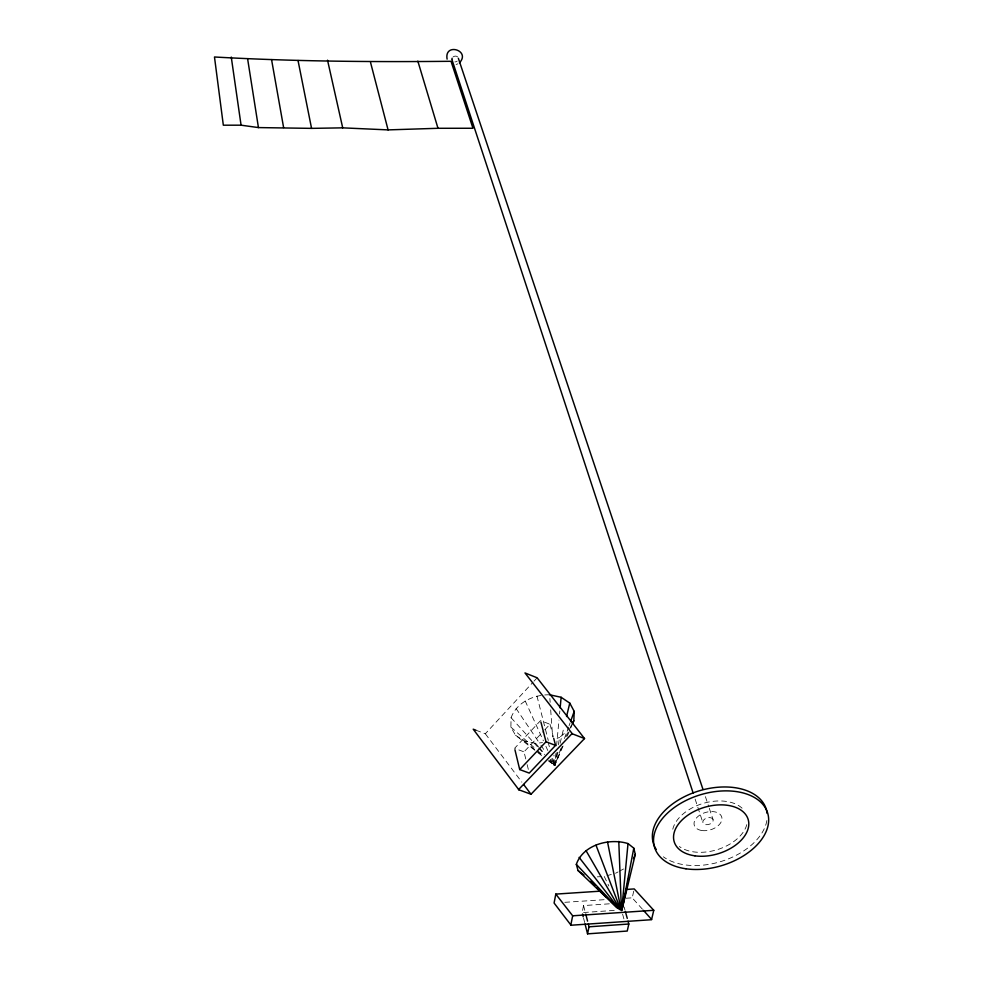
<?xml version="1.0" encoding="UTF-8"?>
<svg xmlns="http://www.w3.org/2000/svg" width="983" height="983" viewBox="0 0 983 983"><rect width="100%" height="100%" fill="white"/><g stroke="black" fill="none" stroke-linecap="round" stroke-linejoin="round"><path stroke-width="0.74" stroke-dasharray="4.92 3.69" d="M541.645 755.534L515.522 735.284L510.89 727.125L511.074 717.725C516.775 702.181 533.88 694.588 549.608 694.784L550.148 702.317M555.85 753.506L554.707 765.659L548.772 761.063M556.562 745.913L558.995 720.072M559.56 713.99L559.855 710.955M557.042 752.253L554.707 765.659L548.846 760.916M558.344 744.795L559.646 737.348L567.56 730.824M609.337 903.819L583.558 905.576L582.145 912.617L615.383 910.332M642.415 909.189L632.204 897.835L633.888 890.414M557.939 752.265L554.707 765.659L548.944 760.596M560.089 743.32L564.033 726.941M560.863 748.518L554.707 765.659L549.632 760.092M564.463 738.516L568.567 727.088M569.083 725.663L570.103 722.812M562.239 746.404L554.707 765.659L549.939 760.08M565.999 736.771L571.615 724.68M563.062 746.023L554.707 765.659L550.419 759.306M567.252 736.206L570.238 729.189M570.828 727.789L572.622 723.586M475.907 730.197L485.307 733.76L532.983 682.263M534.015 681.145L537.123 677.791M525.758 758.937L524.013 751.86L543.759 730.897M544.803 729.791L550.001 724.274L540.539 720.625L514.588 748.321L524.013 751.86M615.53 873.285L617.988 871.97M619.216 871.307L624.144 868.665M557.066 738.393L559.646 737.348M456.087 64.485L457.857 63.858M607.052 875.669L611.291 874.477M515.522 735.284L524.197 740.949L535.612 743.32L542.518 742.62M564.82 902.32L606.167 899.568M626.085 898.241L632.204 897.835M597.32 876.848L601.461 876.615M524.197 740.949L535.932 750.459M537.111 751.405L541.805 755.214M510.89 727.125L536.263 749.439M537.406 750.459L543.181 755.522M511.074 717.725L537.455 746.711M538.475 747.83L544.557 754.514M535.612 743.32L538.475 746.675M539.434 747.793L544.201 753.371M485.307 733.76L521.862 782.149M516.075 708.485L540.109 744.07M540.969 745.335L545.258 751.688M604.238 876.467L608.882 886.027M525.168 700.854L543.39 740.85M545.909 746.355L547.789 750.496M551.561 758.765L554.707 765.659L553.945 755.104M705.401 796.635L708.817 806.834M709.296 808.284L713.203 819.945A5.357 3.367 -16.8 0 1 705.806 824.688A5.357 3.367 -16.8 0 1 704.995 818.864A5.357 3.367 -16.8 0 1 713.203 819.945M695.128 799.068L702.796 822.402M548.047 742.054L549.706 747.952M552.63 758.286L554.707 765.659L552.815 758.262M624.144 907.112L624.93 909.939M622.595 914.141L624.144 919.781M550.001 724.274L553.343 736.943M583.558 905.576L585.376 912.654M536.951 696.038L548.281 740.482M583.583 918.282L584.676 922.521M527.146 764.602L528.547 770.267M550.689 709.861L552.643 737.004M746.797 824.626A38.546 24.182 -16.8 0 1 718.069 849.398A38.546 24.182 -16.8 0 1 679.376 846.51M672.777 829.222A38.546 24.182 -16.8 0 1 703.545 803.283A38.546 24.182 -16.8 0 1 742.853 808.948M766.875 820.522A58.968 36.985 -16.8 0 1 724.41 860.383A58.968 36.985 -16.8 0 1 663.353 856.807M457.23 61.069A3.268 2.851 -20.4 0 1 454.871 61.904M453.114 56.928A3.268 2.851 -20.4 0 1 458.09 57.555M702.071 830.561A14.34 9.019 -16.8 0 0 721.915 817.881A14.34 9.019 -16.8 0 0 699.994 814.956A14.34 9.019 -16.8 0 0 702.071 830.561"/><path stroke-width="1.47" d="M572.622 723.586L573.814 720.772L574.207 711.385L569.771 703.115L561.133 697.279L549.608 694.784M560.138 707.92L561.133 697.279M621.649 910.43L628.014 843.574C609.534 837.799 583.128 844.655 576.321 864.364L578.053 870.557L617.152 907.813L610.787 901.399M601.043 891.114L555.8 894.1L554.093 903.033L570.828 924.966M621.784 910.467L633.802 848.169L628.014 843.574M555.8 894.1L572.671 915.8L570.767 925.249L651.545 919.707L653.769 910.295L634.219 888.927L626.675 889.431M628.039 921.206L628.825 924.02L627.24 931.048L587.564 933.85L589.014 926.809L588.289 923.971M626.908 886.666L622.141 908.98L635.288 854.424L633.802 848.169M627.547 883.692L628.825 877.745M566.552 716.521L569.771 703.115M570.619 721.375L574.207 711.385M633.507 858.601L635.288 854.424M572.352 723.377L573.814 720.772M553.712 738.356L555.567 745.397L529.235 773.093L519.712 769.566L546.02 741.76L540.908 722.038M459.43 62.838C471.25 50.416 444.009 42.146 447.105 59.14M584.529 738.552L571.983 733.674L518.508 789.656L531.004 794.239L584.529 738.552L537.123 677.791L524.983 672.937L572.364 733.822M589.014 926.809L628.825 924.02M572.671 915.8L653.769 910.295M388.076 129.891L437.988 128.294L472.958 128.257L451.025 61.29C372.152 62.101 293.094 61.438 214.478 56.989L223.325 125.197L241.068 125.185L258.443 127.581L311.562 128.368L342.711 127.851L388.076 129.891L370.542 62.42M475.907 730.197L473.216 729.189L518.877 789.791M546.02 741.76L555.567 745.397M578.053 870.557L583.976 875.005M590.414 881.346L594.703 885.56M596.841 887.674L606.499 897.172M576.321 864.364L618.356 908.636M643.435 910.332L651.606 919.424M579.098 857.36L619.659 909.582M523.693 784.569L531.004 794.239M586.003 850.614L619.99 909.349M596.005 845.196L620.42 909.115M458.348 58.267L702.968 789.361M451.996 59.742L693.212 793.232M417.849 61.143L437.988 128.294M625.311 911.339L627.265 918.38M585.745 914.067L587.564 921.145M582.501 914.03L583.226 916.869M585.032 923.946L587.564 933.85M514.932 749.734L519.712 769.566M327.536 60.196L342.711 127.851M607.531 841.94L621.207 910.467M298.033 60.528L311.562 128.368M271.554 59.582L283.608 127.544M247.716 59.471L258.443 127.581M231.263 57.063L241.068 125.185M618.786 841.374L621.44 910.418M656.226 849.423A58.968 36.985 -16.8 0 1 697.23 791.438A58.968 36.985 -16.8 0 1 767.096 813.396M451.971 58.992A3.268 2.851 -20.4 0 1 452.155 58.23M694.944 855.837A38.62 24.182 -16.8 0 0 748.69 821.997A38.62 24.182 -16.8 0 0 689.869 813.875A38.62 24.182 -16.8 0 0 694.944 855.837M685.962 868.788A59.078 36.985 -16.8 0 0 768.522 817.315A59.078 36.985 -16.8 0 0 678.835 804.463A59.078 36.985 -16.8 0 0 685.962 868.788"/></g></svg>
